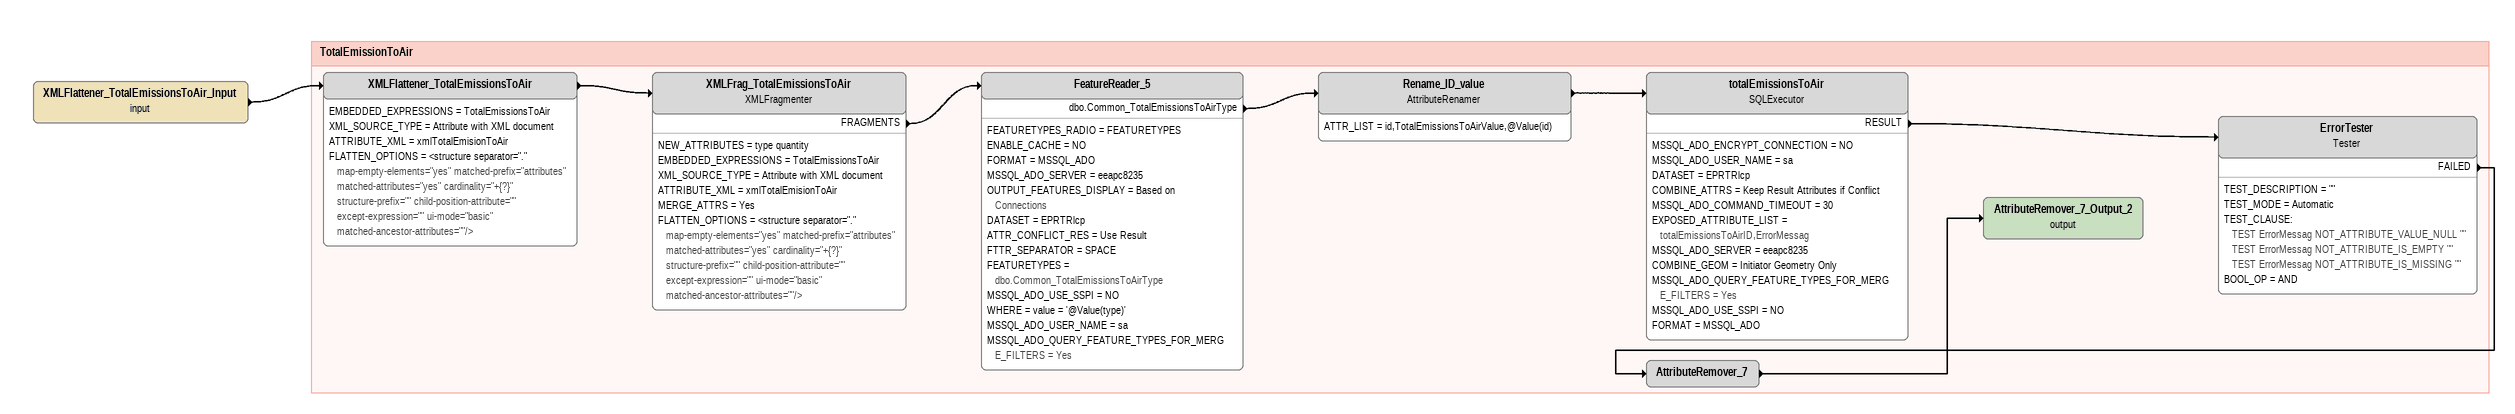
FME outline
XMLFlattener_TotalEmissionsToAir_Input (input)
    -> XMLFlattener_TotalEmissionsToAir

Bookmark: TotalEmissionToAir
XMLFlattener_TotalEmissionsToAir
    EMBEDDED_EXPRESSIONS = TotalEmissionsToAir
    XML_SOURCE_TYPE = Attribute with XML document
    ATTRIBUTE_XML = xmlTotalEmisionToAir
    FLATTEN_OPTIONS = <structure separator="." map-empty-elements="yes" matched-prefix="attributes" matched-attributes="yes" cardinality="+{?}" structure-prefix="" child-position-attribute="" except-expression="" ui-mode="basic" matched-ancestor-attributes=""/>
    -> XMLFrag_TotalEmissionsToAir
XMLFrag_TotalEmissionsToAir: XMLFragmenter
    NEW_ATTRIBUTES = type quantity
    EMBEDDED_EXPRESSIONS = TotalEmissionsToAir
    XML_SOURCE_TYPE = Attribute with XML document
    ATTRIBUTE_XML = xmlTotalEmisionToAir
    MERGE_ATTRS = Yes
    FLATTEN_OPTIONS = <structure separator="." map-empty-elements="yes" matched-prefix="attributes" matched-attributes="yes" cardinality="+{?}" structure-prefix="" child-position-attribute="" except-expression="" ui-mode="basic" matched-ancestor-attributes=""/>
    FRAGMENTS -> FeatureReader_5
FeatureReader_5
    FEATURETYPES_RADIO = FEATURETYPES
    ENABLE_CACHE = NO
    FORMAT = MSSQL_ADO
    MSSQL_ADO_SERVER = eeapc8235
    OUTPUT_FEATURES_DISPLAY = Based on Connections
    DATASET = EPRTRlcp
    ATTR_CONFLICT_RES = Use Result
    FTTR_SEPARATOR = SPACE
    FEATURETYPES = dbo.Common_TotalEmissionsToAirType
    MSSQL_ADO_USE_SSPI = NO
    WHERE = value = '@Value(type)'
    MSSQL_ADO_USER_NAME = sa
    MSSQL_ADO_QUERY_FEATURE_TYPES_FOR_MERGE_FILTERS = Yes
    dbo.Common_TotalEmissionsToAirType -> Rename_ID_value
Rename_ID_value: AttributeRenamer
    ATTR_LIST = id,TotalEmissionsToAirValue,@Value(id)
    -> totalEmissionsToAir
totalEmissionsToAir: SQLExecutor
    MSSQL_ADO_ENCRYPT_CONNECTION = NO
    MSSQL_ADO_USER_NAME = sa
    DATASET = EPRTRlcp
    COMBINE_ATTRS = Keep Result Attributes if Conflict
    MSSQL_ADO_COMMAND_TIMEOUT = 30
    EXPOSED_ATTRIBUTE_LIST = totalEmissionsToAirID,ErrorMessag
    MSSQL_ADO_SERVER = eeapc8235
    COMBINE_GEOM = Initiator Geometry Only
    MSSQL_ADO_QUERY_FEATURE_TYPES_FOR_MERGE_FILTERS = Yes
    MSSQL_ADO_USE_SSPI = NO
    FORMAT = MSSQL_ADO
    RESULT -> ErrorTester
ErrorTester: Tester
    TEST_DESCRIPTION = ""
    TEST_MODE = Automatic
    TEST_CLAUSE:
      TEST ErrorMessag NOT_ATTRIBUTE_VALUE_NULL ""
      TEST ErrorMessag NOT_ATTRIBUTE_IS_EMPTY ""
      TEST ErrorMessag NOT_ATTRIBUTE_IS_MISSING ""
    BOOL_OP = AND
    FAILED -> AttributeRemover_7
AttributeRemover_7
    -> AttributeRemover_7_Output_2 (output)
AttributeRemover_7_Output_2 (output)
